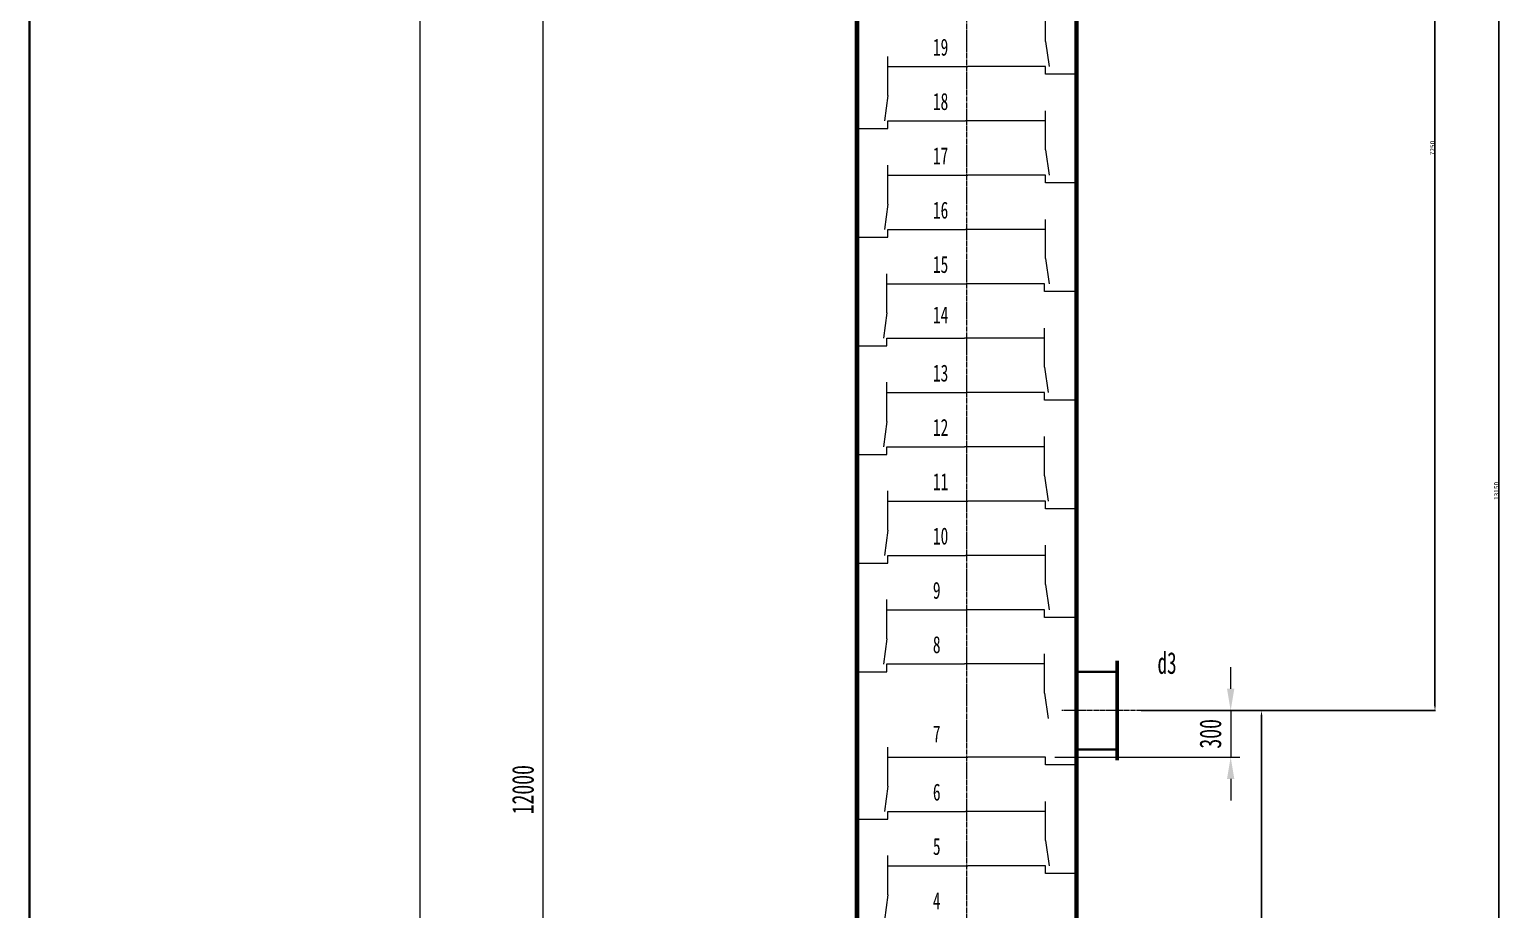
# Model space of a CAD drawing. Header units: millimetres. Extents: x -23892 to 57527, y -540 to 34444.
# Drawn here: x -23892 to -14417, y 11273 to 16945 of the extents above; entities that cross this region are included whole.
import ezdxf

# ---------------------------------------------------------------- set-up
doc = ezdxf.new("R2010")
doc.units = ezdxf.units.MM
doc.linetypes.add('EB_DASHDOT', pattern=[39, 30, -3, 3, -3])
doc.layers.get('0').update_dxf_attribs({"lineweight": 0})
doc.layers.get('Defpoints').update_dxf_attribs({"lineweight": 0})
for name, color, linetype, lineweight in [('CAXA4', 3, 'Continuous', 25), ('中心线', 1, 'EB_DASHDOT', 0), ('粗实线', 7, 'Continuous', 35)]:
    doc.layers.add(name, color=color, linetype=linetype, lineweight=lineweight)
doc.styles.get("Standard").update_dxf_attribs({"font": ''})
doc.styles.add('UserTxtStyle8', font='SimSun.ttf', dxfattribs={"width": 0.647801})
doc.styles.add('标准', font='', dxfattribs={"width": 0.667})
doc.styles.get('Standard').set_extended_font_data('FangSong')
doc.styles.get('标准').set_extended_font_data('FangSong')
doc.dimstyles.get("Standard").update_dxf_attribs({"dimscale": 0, "dimtxt": 30, "dimasz": 30, "dimexe": 2.5, "dimexo": 0, "dimgap": 1, "dimtad": 1, "dimdec": 0, "dimlfac": -1, "dimrnd": 0.1, "dimzin": 0, "dimdsep": 46, "dimtxsty": 'Standard', "dimcen": 0.001, "dimclrd": 3, "dimclre": 3, "dimclrt": 3, "dimadec": 0, "dimazin": 0, "dimtfac": 1, "dimtdec": 0, "dimtmove": 0, "dimatfit": 0, "dimfxl": 1, "dimtolj": 1, "dimtzin": 0, "dimarcsym": 0})

# ---------------------------------------------------------------- blocks, each defined once
blk = doc.blocks.new('*D147')
at = {"color": 3, "lineweight": -2}
for p, q in [((-16379, 12555.5), (-15949, 12555.5)), ((-15951.5, 12525.5), (-15951.5, 9560.5)), ((-16281.9, 9530.5), (-15949, 9530.5))]:
    blk.add_line(p, q, dxfattribs=at)
at = {"color": 3}
for points in [[(-15956.5, 12525.5), (-15946.5, 12525.5), (-15951.5, 12555.5)], [(-15956.5, 9560.5), (-15946.5, 9560.5), (-15951.5, 9530.5)]]:
    blk.add_solid(points, dxfattribs=at)
at = {"layer": 'Defpoints', "color": 0}
for p in [(-16379, 12555.5), (-16281.9, 9530.5), (-15951.5, 9530.5)]:
    blk.add_point(p, dxfattribs=at)
at = {"color": 3, "insert": (-15967.5, 11043), "char_height": 30, "attachment_point": 5, "rotation": 90}
blk.add_mtext('\\A1;3025', dxfattribs=at)
blk = doc.blocks.new('*D148')
at = {"color": 3, "lineweight": -2}
for p, q in [((-16727.8, 19805.5), (-14831, 19805.5)), ((-14833.5, 12585.5), (-14833.5, 19775.5)), ((-16727.8, 12555.5), (-14831, 12555.5))]:
    blk.add_line(p, q, dxfattribs=at)
at = {"color": 3}
for points in [[(-14838.5, 19775.5), (-14828.5, 19775.5), (-14833.5, 19805.5)], [(-14838.5, 12585.5), (-14828.5, 12585.5), (-14833.5, 12555.5)]]:
    blk.add_solid(points, dxfattribs=at)
at = {"layer": 'Defpoints', "color": 0}
for p in [(-16727.8, 19805.5), (-14833.5, 19805.5), (-16727.8, 12555.5)]:
    blk.add_point(p, dxfattribs=at)
at = {"color": 3, "insert": (-14849.5, 16180.5), "char_height": 30, "attachment_point": 5, "rotation": 90}
blk.add_mtext('\\A1;7250', dxfattribs=at)
blk = doc.blocks.new('*D155')
at = {"color": 3, "lineweight": -2}
for p, q in [((-16710.8, 20545.5), (-14419.6, 20545.5)), ((-14422.1, 20515.5), (-14422.1, 7425.5)), ((-18852.6, 7395.5), (-14419.6, 7395.5))]:
    blk.add_line(p, q, dxfattribs=at)
at = {"color": 3}
for points in [[(-14427.1, 20515.5), (-14417.1, 20515.5), (-14422.1, 20545.5)], [(-14427.1, 7425.5), (-14417.1, 7425.5), (-14422.1, 7395.5)]]:
    blk.add_solid(points, dxfattribs=at)
at = {"layer": 'Defpoints', "color": 0}
for p in [(-16710.8, 20545.5), (-18852.6, 7395.5), (-14422.1, 7395.5)]:
    blk.add_point(p, dxfattribs=at)
at = {"color": 3, "insert": (-14438.1, 13970.5), "char_height": 30, "attachment_point": 5, "rotation": 90}
blk.add_mtext('\\A1;13150', dxfattribs=at)

msp = doc.modelspace()

# ---------------------------------------------------------------- linework, layer by layer
for p, q in [((-21374.9488, 32788.4929), (-21374.9488, 6185.4682)), ((-20581.1011, 6185.4682), (-20581.1011, 17905.4682)), ((-16150.2119, 12695.4682), (-16150.2119, 12835.4682)), ((-16667.8203, 12555.4682), (-16090.2119, 12555.4682)), ((-16150.2119, 12555.4682), (-16150.2119, 12255.4682)), ((-17283.2738, 12255.4682), (-16090.2119, 12255.4682)), ((-16150.2119, 12115.4682), (-16150.2119, 11975.4682))]:
    msp.add_line(p, q)
at = {"color": 2, "linetype": 'Continuous', "lineweight": 0}
for p, q in [((-17343.2738, 16867.6793), (-17343.2738, 17120.4682)), ((-17343.2738, 16867.6793), (-17320.508, 16705.3297)), ((-18359.2738, 16517.6793), (-18359.2738, 16770.4682)), ((-18359.2738, 16705.4682), (-17843.2738, 16705.4682)), ((-17343.2738, 16705.4682), (-17843.2738, 16705.4682)), ((-17343.2738, 16655.4682), (-17343.2738, 16705.4682)), ((-17151.2738, 16655.4682), (-17343.2738, 16655.4682)), ((-18359.2738, 16517.6793), (-18382.0395, 16355.3297)), ((-17343.2738, 16167.6793), (-17343.2738, 16420.4682)), ((-18551.2738, 16305.4682), (-18359.2738, 16305.4682)), ((-18359.2738, 16355.4682), (-17859.2738, 16355.4682)), ((-18359.2738, 16305.4682), (-18359.2738, 16355.4682)), ((-17343.2738, 16355.4682), (-17859.2738, 16355.4682)), ((-17343.2738, 16167.6793), (-17320.508, 16005.3297)), ((-18359.2738, 15817.6793), (-18359.2738, 16070.4682)), ((-18359.2738, 16005.4682), (-17843.2738, 16005.4682)), ((-17343.2738, 16005.4682), (-17843.2738, 16005.4682)), ((-17343.2738, 15955.4682), (-17343.2738, 16005.4682)), ((-17151.2738, 15955.4682), (-17343.2738, 15955.4682)), ((-18359.2738, 15817.6793), (-18382.0395, 15655.3297)), ((-18359.2738, 15655.4682), (-17859.2738, 15655.4682)), ((-18359.2738, 15605.4682), (-18359.2738, 15655.4682)), ((-17343.2738, 15655.4682), (-17859.2738, 15655.4682)), ((-17343.2738, 15467.6793), (-17343.2738, 15720.4682)), ((-18551.2738, 15605.4682), (-18359.2738, 15605.4682)), ((-17343.2738, 15467.6793), (-17320.508, 15305.3297)), ((-18365.2738, 15117.6793), (-18365.2738, 15370.4682)), ((-18365.2738, 15305.4682), (-17849.2738, 15305.4682)), ((-17349.2738, 15305.4682), (-17849.2738, 15305.4682)), ((-17349.2738, 15255.4682), (-17349.2738, 15305.4682)), ((-17151.2738, 15255.4682), (-17349.2738, 15255.4682)), ((-18365.2738, 15117.6793), (-18388.0395, 14955.3297)), ((-17349.2738, 14767.6793), (-17349.2738, 15020.4682)), ((-18551.2738, 14905.4682), (-18365.2738, 14905.4682)), ((-18365.2738, 14955.4682), (-17865.2738, 14955.4682)), ((-18365.2738, 14905.4682), (-18365.2738, 14955.4682)), ((-17349.2738, 14955.4682), (-17865.2738, 14955.4682)), ((-17349.2738, 14767.6793), (-17326.508, 14605.3297)), ((-18365.2738, 14417.6793), (-18365.2738, 14670.4682)), ((-18365.2738, 14605.4682), (-17849.2738, 14605.4682)), ((-17349.2738, 14605.4682), (-17849.2738, 14605.4682)), ((-17349.2738, 14555.4682), (-17349.2738, 14605.4682)), ((-17151.2738, 14555.4682), (-17349.2738, 14555.4682)), ((-18365.2738, 14417.6793), (-18388.0395, 14255.3297)), ((-17349.2738, 14067.6793), (-17349.2738, 14320.4682)), ((-18365.2738, 14255.4682), (-17865.2738, 14255.4682)), ((-18365.2738, 14205.4682), (-18365.2738, 14255.4682)), ((-17349.2738, 14255.4682), (-17865.2738, 14255.4682)), ((-18551.2738, 14205.4682), (-18365.2738, 14205.4682)), ((-17349.2738, 14067.6793), (-17326.508, 13905.3297)), ((-18359.2738, 13717.6793), (-18359.2738, 13970.4682)), ((-18359.2738, 13905.4682), (-17843.2738, 13905.4682)), ((-17343.2738, 13905.4682), (-17843.2738, 13905.4682)), ((-17343.2738, 13855.4682), (-17343.2738, 13905.4682)), ((-17151.2738, 13855.4682), (-17343.2738, 13855.4682)), ((-18359.2738, 13717.6793), (-18382.0395, 13555.3297)), ((-18359.2738, 13555.4682), (-17859.2738, 13555.4682)), ((-18359.2738, 13505.4682), (-18359.2738, 13555.4682)), ((-17343.2738, 13555.4682), (-17859.2738, 13555.4682)), ((-17343.2738, 13367.6793), (-17343.2738, 13620.4682)), ((-18551.2738, 13505.4682), (-18359.2738, 13505.4682)), ((-17343.2738, 13367.6793), (-17320.508, 13205.3297)), ((-18365.2738, 13017.6793), (-18365.2738, 13270.4682)), ((-18365.2738, 13205.4682), (-17849.2738, 13205.4682)), ((-17349.2738, 13205.4682), (-17849.2738, 13205.4682)), ((-17349.2738, 13155.4682), (-17349.2738, 13205.4682)), ((-17151.2738, 13155.4682), (-17349.2738, 13155.4682)), ((-18365.2738, 13017.6793), (-18388.0395, 12855.3297)), ((-17349.2738, 12667.6793), (-17349.2738, 12920.4682)), ((-18551.2738, 12805.4682), (-18365.2738, 12805.4682)), ((-18365.2738, 12855.4682), (-17865.2738, 12855.4682)), ((-18365.2738, 12805.4682), (-18365.2738, 12855.4682)), ((-17349.2738, 12855.4682), (-17865.2738, 12855.4682)), ((-17349.2738, 12667.6793), (-17326.508, 12505.3297)), ((-18359.2738, 12067.6793), (-18359.2738, 12320.4682)), ((-18359.2738, 12255.4682), (-17843.2738, 12255.4682)), ((-17343.2738, 12255.4682), (-17843.2738, 12255.4682)), ((-17343.2738, 12205.4682), (-17343.2738, 12255.4682)), ((-17151.2738, 12205.4682), (-17343.2738, 12205.4682)), ((-18359.2738, 12067.6793), (-18382.0395, 11905.3297)), ((-17343.2738, 11717.6793), (-17343.2738, 11970.4682)), ((-18551.2738, 11855.4682), (-18359.2738, 11855.4682)), ((-18359.2738, 11905.4682), (-17859.2738, 11905.4682)), ((-18359.2738, 11855.4682), (-18359.2738, 11905.4682)), ((-17343.2738, 11905.4682), (-17859.2738, 11905.4682)), ((-17343.2738, 11717.6793), (-17320.508, 11555.3297)), ((-18359.2738, 11367.6793), (-18359.2738, 11620.4682)), ((-18359.2738, 11555.4682), (-17843.2738, 11555.4682)), ((-17343.2738, 11555.4682), (-17843.2738, 11555.4682)), ((-17343.2738, 11505.4682), (-17343.2738, 11555.4682)), ((-17151.2738, 11505.4682), (-17343.2738, 11505.4682)), ((-18359.2738, 11367.6793), (-18382.0395, 11205.3297))]:
    msp.add_line(p, q, dxfattribs=at)
for points in [[(-16173.5453, 12695.4682), (-16126.8786, 12695.4682), (-16150.2119, 12555.4682)], [(-16173.5453, 12115.4682), (-16126.8786, 12115.4682), (-16150.2119, 12255.4682)]]:
    msp.add_solid(points)
at = {"layer": '中心线'}
for p, q in [((-17851.2738, 5602.2453), (-17851.2738, 33265.4677)), ((-16727.8203, 12555.4682), (-17239.0995, 12555.4682))]:
    msp.add_line(p, q, dxfattribs=at)
at = {"layer": '粗实线', "color": 1}
msp.add_line((-23891.9875, 34443.5283), (-23891.9875, -396.4717), dxfattribs=at)
at = {"layer": '粗实线'}
for p, q in [((-18565.2738, 9630.4682), (-18565.2738, 18045.4682)), ((-18551.2738, 9630.4682), (-18551.2738, 18045.4682)), ((-17151.2738, 9774.4682), (-17151.2738, 18045.4682)), ((-17137.2738, 9780.4682), (-17137.2738, 18045.4682)), ((-17137.2738, 12805.4682), (-16886.1095, 12805.4682)), ((-16886.1095, 12876.1376), (-16886.1095, 12234.7988)), ((-16877.2933, 12876.1376), (-16877.2933, 12234.7988)), ((-17137.2738, 12305.4682), (-16886.1095, 12305.4682))]:
    msp.add_line(p, q, dxfattribs=at)

# ---------------------------------------------------------------- texts
at = {"char_height": 140, "attachment_point": 5, "rotation": 90, "style": '标准'}
for s, insert in [('\\A1;300', (-16280.2119, 12405.4682)), ('\\A1;12000', (-20711.1011, 12045.4682))]:
    msp.add_mtext(s, dxfattribs=dict(at, insert=insert))
at = {"layer": 'CAXA4', "color": 3, "linetype": 'Continuous', "lineweight": 25, "attachment_point": 1}
for s, insert, char_height, style in [('\\fFangSong_GB2312|b0|i0|p34;19', (-18069.404, 16884.9504), 109.5, '标准'), ('\\fFangSong_GB2312|b0|i0|p34;18', (-18069.404, 16534.9504), 109.5, '标准'), ('\\fFangSong_GB2312|b0|i0|p34;17', (-18069.404, 16184.9504), 109.5, '标准'), ('\\fFangSong_GB2312|b0|i0|p34;16', (-18069.404, 15834.9504), 109.5, '标准'), ('\\fFangSong_GB2312|b0|i0|p34;15', (-18069.404, 15484.9504), 109.5, '标准'), ('\\fFangSong_GB2312|b0|i0|p34;14', (-18069.404, 15159.7454), 109.5, '标准'), ('\\fFangSong_GB2312|b0|i0|p34;13', (-18069.404, 14784.9504), 109.5, '标准'), ('\\fFangSong_GB2312|b0|i0|p34;12', (-18069.404, 14434.9504), 109.5, '标准'), ('\\fFangSong_GB2312|b0|i0|p34;11', (-18069.404, 14084.9504), 109.5, '标准'), ('\\fFangSong_GB2312|b0|i0|p34;10', (-18069.404, 13734.9504), 109.5, '标准'), ('\\fFangSong_GB2312|b0|i0|p34;9', (-18069.404, 13384.9504), 109.5, '标准'), ('\\fFangSong_GB2312|b0|i0|p34;8', (-18069.404, 13034.9504), 109.5, '标准'), ('d3', (-16621.8608, 12932.03), 140, 'UserTxtStyle8'), ('\\fFangSong_GB2312|b0|i0|p34;7', (-18069.404, 12459.7454), 109.5, '标准'), ('\\fFangSong_GB2312|b0|i0|p34;6', (-18069.404, 12084.9504), 109.5, '标准'), ('\\fFangSong_GB2312|b0|i0|p34;5', (-18069.404, 11734.9504), 109.5, '标准'), ('\\fFangSong_GB2312|b0|i0|p34;4', (-18069.404, 11384.9504), 109.5, '标准')]:
    msp.add_mtext(s, dxfattribs=dict(at, insert=insert, char_height=char_height, style=style))

# ---------------------------------------------------------------- dimensions: what is measured, and where the dimension line sits
for base, p1, p2, picture, middle in [((-14422.0543, 7395.4682), (-16710.7715, 20545.4682), (-18852.5596, 7395.4682), '*D155', (-14438.0543, 13970.4682)), ((-14833.541, 19805.4682), (-16727.8203, 12555.4682), (-16727.8203, 19805.4682), '*D148', (-14849.541, 16180.4682)), ((-15951.5416, 9530.4682), (-16379.0161, 12555.4682), (-16281.928, 9530.4682), '*D147', (-15967.5416, 11042.9682))]:
    dim = msp.add_linear_dim(base=base, p1=p1, p2=p2, angle=90, dimstyle='Standard', override={"dimscale": 1})
    dim.commit()
    dim.dimension.update_dxf_attribs({"geometry": picture, "text_midpoint": middle})

doc.saveas('drawing.dxf')
